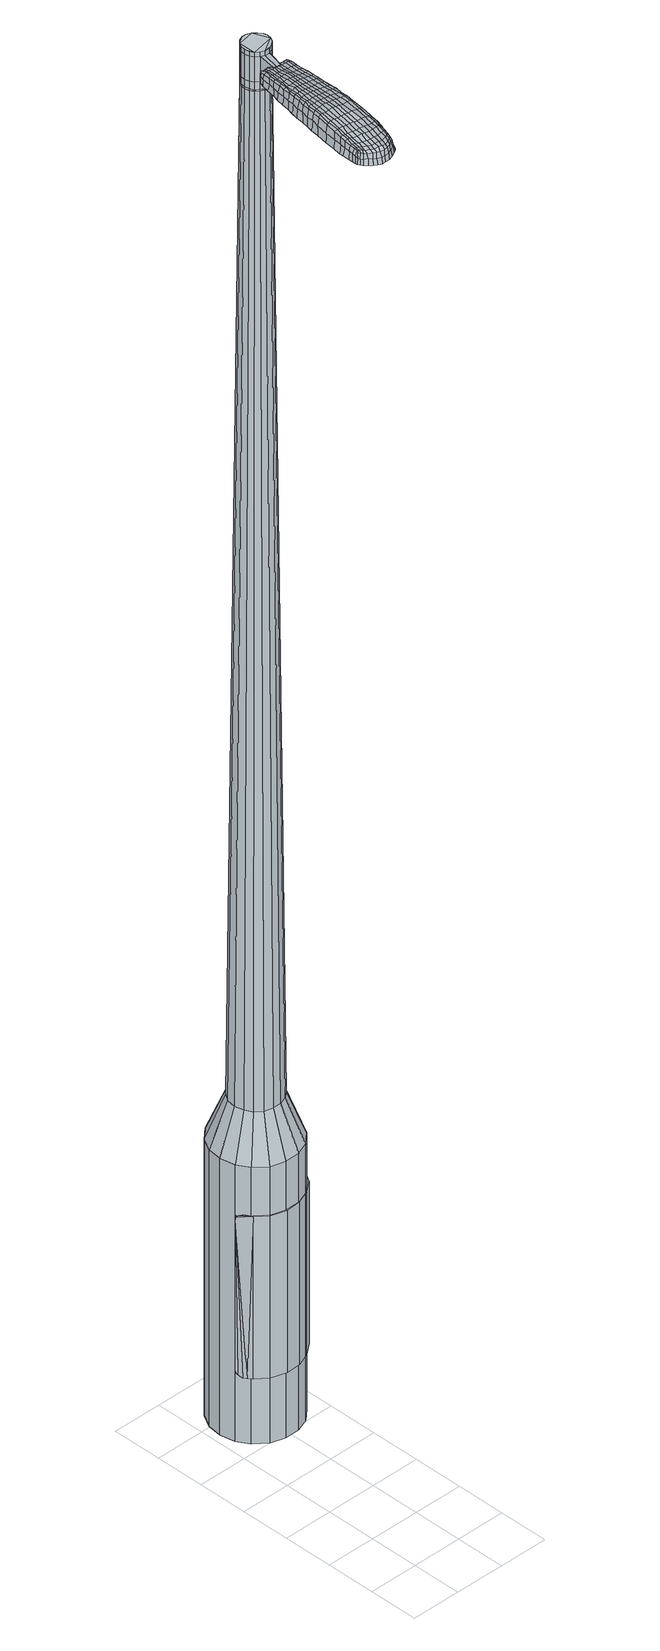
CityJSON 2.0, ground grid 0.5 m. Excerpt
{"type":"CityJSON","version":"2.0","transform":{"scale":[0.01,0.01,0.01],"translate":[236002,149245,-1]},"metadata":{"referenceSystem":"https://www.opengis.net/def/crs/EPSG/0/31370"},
"CityObjects":{
"object1":{"type":"GenericCityObject","attributes":{"cluster":1038,"mean_distance_to_centroid":0.34,"new_centroid_x":236002.49,"new_centroid_y":149247.39,"mean_distance_to_camera":8.16,"H1":21.78,"H2":19.54,"Z_final":109.59,"cluster2":-1,"proj_x":235992.94,"proj_y":149245.93,"id_line":97767,"bearing_l":351.3,"distance":9.66,"orientation":"right","G_obj":261.3},"geometry":[{"type":"MultiSurface","lod":"2","boundaries":[[[0,1,2,3]],[[1,4,5,2]],[[4,6,7,5]],[[6,8,9,7]],[[8,10,11,9]],[[10,12,13,11]],[[12,14,15,13]],[[14,16,17,15]],[[16,18,19,17]],[[18,20,21,19]],[[20,22,23,21]],[[22,24,25,23]],[[24,26,27,25]],[[26,28,29,27]],[[28,30,31,29]],[[30,32,33,31]],[[32,34,35,33]],[[34,0,3,35]],[[36,37,38,39]],[[38,40,41,42]],[[41,43,42]],[[42,44,45,46]],[[45,47,46]],[[46,48,49,50]],[[49,51,50]],[[42,46,50,38]],[[50,52,39,38]],[[53,36,39]],[[2,5,7,35]],[[7,9,11,15]],[[11,13,15]],[[15,17,19,23]],[[19,21,23]],[[23,25,27,31]],[[27,29,31]],[[15,23,31,7]],[[31,33,35,7]],[[3,2,35]],[[1,0,54,55]],[[0,34,56,54]],[[34,32,57,56]],[[32,30,58,57]],[[30,28,59,58]],[[28,26,60,59]],[[26,24,61,60]],[[24,22,62,61]],[[22,20,63,62]],[[20,18,64,63]],[[18,16,65,64]],[[16,14,66,65]],[[14,12,67,66]],[[12,10,68,67]],[[10,8,69,68]],[[8,6,70,69]],[[6,4,71,70]],[[4,1,55,71]],[[55,54,72,73]],[[54,56,74,72]],[[56,57,75,74]],[[57,58,76,75]],[[58,59,77,76]],[[59,60,78,77]],[[60,61,79,78]],[[61,62,80,79]],[[62,63,81,80]],[[63,64,82,81]],[[64,65,83,82]],[[65,66,84,83]],[[66,67,85,84]],[[67,68,86,85]],[[68,69,87,86]],[[69,70,88,87]],[[70,71,89,88]],[[71,55,73,89]],[[90,91,92,73]],[[93,94,91,90]],[[95,96,94,93]],[[97,98,96,95]],[[99,100,98,97]],[[101,102,100,99]],[[103,104,102,101]],[[80,105,104,103]],[[106,107,105,80]],[[108,109,107,106]],[[110,111,109,108]],[[112,113,111,110]],[[85,114,113,112]],[[86,115,114,85]],[[87,116,115,86]],[[88,117,116,87]],[[118,119,117,88]],[[73,92,119,118]],[[120,121,122,123]],[[124,120,123,125]],[[126,124,125,127]],[[128,126,127,129]],[[130,128,129,131]],[[132,130,131,133]],[[134,132,133,135]],[[136,134,135,137]],[[138,136,137,139]],[[140,138,139,141]],[[142,140,141,143]],[[144,142,143,145]],[[146,144,145,147]],[[148,146,147,149]],[[150,148,149,151]],[[152,150,151,153]],[[72,90,73]],[[72,74,93,90]],[[74,75,95,93]],[[75,76,97,95]],[[76,77,99,97]],[[77,78,101,99]],[[78,79,103,101]],[[79,80,103]],[[81,106,80]],[[81,82,108,106]],[[82,83,110,108]],[[83,84,112,110]],[[84,85,112]],[[89,118,88]],[[89,73,118]],[[154,92,91]],[[155,119,92]],[[155,117,119]],[[156,113,114]],[[156,157,111,113]],[[157,158,109,111]],[[158,159,107,109]],[[159,105,107]],[[160,104,105]],[[160,161,102,104]],[[161,162,100,102]],[[162,163,98,100]],[[163,164,96,98]],[[164,165,94,96]],[[165,154,91,94]],[[39,52,152,166]],[[92,154,167,153]],[[53,39,166,121]],[[154,165,122,167]],[[36,53,121,120]],[[165,164,123,122]],[[37,36,120,124]],[[164,163,125,123]],[[38,37,124,126]],[[163,162,127,125]],[[40,38,126,128]],[[162,161,129,127]],[[41,40,128,130]],[[161,160,131,129]],[[43,41,130,132]],[[160,105,133,131]],[[42,43,132,134]],[[105,159,135,133]],[[44,42,134,136]],[[159,158,137,135]],[[45,44,136,138]],[[158,157,139,137]],[[47,45,138,140]],[[157,156,141,139]],[[46,47,140,142]],[[156,114,143,141]],[[48,46,142,144]],[[114,115,145,143]],[[49,48,144,146]],[[115,116,147,145]],[[51,49,146,148]],[[116,117,149,147]],[[50,51,148,150]],[[117,155,151,149]],[[52,50,150,152]],[[155,92,153,151]],[[152,153,168,169]],[[153,167,170,168]],[[167,122,171,170]],[[122,121,172,171]],[[121,166,173,172]],[[166,152,169,173]],[[174,175,176,177]],[[178,174,177,179]],[[174,178,180,181]],[[175,174,181,182]],[[183,184,185,186]],[[187,183,186,188]],[[183,187,189,190]],[[184,183,190,191]],[[192,193,194,195]],[[196,192,195,197]],[[192,196,198,199]],[[193,192,199,200]],[[201,202,203,204]],[[205,201,204,206]],[[201,205,207,208]],[[202,201,208,209]],[[210,211,212,213]],[[214,210,213,215]],[[210,214,216,217]],[[211,210,217,218]],[[219,220,221,222]],[[223,219,222,224]],[[219,223,225,226]],[[220,219,226,227]],[[228,229,230,231]],[[220,228,231,221]],[[228,220,227,232]],[[229,228,232,233]],[[234,235,236,237]],[[229,234,237,230]],[[234,229,233,238]],[[235,234,238,239]],[[240,178,179,241]],[[235,240,241,236]],[[240,235,239,242]],[[178,240,242,180]],[[243,244,245,246]],[[247,243,246,248]],[[243,247,249,250]],[[244,243,250,251]],[[252,253,254,255]],[[244,252,255,245]],[[252,244,251,256]],[[253,252,256,257]],[[258,259,260,261]],[[253,258,261,254]],[[258,253,257,262]],[[259,258,262,263]],[[264,265,266,267]],[[259,264,267,260]],[[264,259,263,268]],[[265,264,268,269]],[[270,175,182,271]],[[265,270,271,266]],[[270,265,269,272]],[[175,270,272,176]],[[273,274,275,276]],[[277,273,276,278]],[[273,277,279,280]],[[274,273,280,281]],[[282,283,284,285]],[[274,282,285,275]],[[282,274,281,286]],[[283,282,286,287]],[[288,289,290,291]],[[283,288,291,284]],[[288,283,287,292]],[[289,288,292,293]],[[294,187,188,295]],[[289,294,295,290]],[[294,289,293,296]],[[187,294,296,189]],[[297,298,299,300]],[[301,297,300,302]],[[297,301,303,304]],[[298,297,304,305]],[[306,307,308,309]],[[298,306,309,299]],[[306,298,305,310]],[[307,306,310,311]],[[312,313,314,315]],[[307,312,315,308]],[[312,307,311,316]],[[313,312,316,317]],[[318,319,320,321]],[[313,318,321,314]],[[318,313,317,322]],[[319,318,322,323]],[[324,184,191,325]],[[319,324,325,320]],[[324,319,323,326]],[[184,324,326,185]],[[327,213,212,328]],[[329,327,328,330]],[[327,329,331,332]],[[213,327,332,215]],[[333,329,330,334]],[[335,333,334,336]],[[333,335,337,338]],[[329,333,338,331]],[[339,335,336,340]],[[341,339,340,342]],[[339,341,343,344]],[[335,339,344,337]],[[345,341,342,346]],[[347,345,346,348]],[[345,347,349,350]],[[341,345,350,343]],[[351,347,348,352]],[[202,351,352,203]],[[351,202,209,353]],[[347,351,353,349]],[[354,355,200,199]],[[356,354,199,198]],[[354,356,357,358]],[[355,354,358,359]],[[360,361,359,358]],[[362,360,358,357]],[[360,362,363,364]],[[361,360,364,365]],[[366,367,365,364]],[[368,366,364,363]],[[366,368,369,370]],[[367,366,370,371]],[[372,373,371,370]],[[374,372,370,369]],[[372,374,207,205]],[[373,372,205,206]],[[375,376,377,378]],[[277,375,378,279]],[[375,277,278,379]],[[376,375,379,380]],[[381,196,197,382]],[[376,381,382,377]],[[381,376,380,383]],[[196,381,383,198]],[[384,385,386,387]],[[223,384,387,225]],[[384,223,224,388]],[[385,384,388,389]],[[390,391,392,393]],[[385,390,393,386]],[[390,385,389,394]],[[391,390,394,395]],[[396,193,200,397]],[[391,396,397,392]],[[396,391,395,398]],[[193,396,398,194]],[[399,400,401,402]],[[181,399,402,182]],[[399,181,180,403]],[[400,399,403,404]],[[405,406,407,408]],[[400,405,408,401]],[[405,400,404,409]],[[406,405,409,410]],[[411,204,203,412]],[[406,411,412,407]],[[411,406,410,413]],[[204,411,413,206]],[[414,415,416,417]],[[186,414,417,188]],[[414,186,185,418]],[[415,414,418,419]],[[420,208,207,421]],[[415,420,421,416]],[[420,415,419,422]],[[208,420,422,209]],[[423,424,425,426]],[[301,423,426,303]],[[423,301,302,427]],[[424,423,427,428]],[[429,214,215,430]],[[424,429,430,425]],[[429,424,428,431]],[[214,429,431,216]],[[432,433,434,435]],[[247,432,435,249]],[[432,247,248,436]],[[433,432,436,437]],[[438,439,440,441]],[[433,438,441,434]],[[438,433,437,442]],[[439,438,442,443]],[[444,211,218,445]],[[439,444,445,440]],[[444,439,443,446]],[[211,444,446,212]],[[447,448,437,436]],[[246,447,436,248]],[[447,246,245,449]],[[448,447,449,450]],[[451,452,443,442]],[[448,451,442,437]],[[451,448,450,453]],[[452,451,453,454]],[[455,328,212,446]],[[452,455,446,443]],[[455,452,454,456]],[[328,455,456,330]],[[457,458,459,460]],[[304,457,460,305]],[[457,304,303,426]],[[458,457,426,425]],[[461,332,331,462]],[[458,461,462,459]],[[461,458,425,430]],[[332,461,430,215]],[[463,464,450,449]],[[255,463,449,245]],[[463,255,254,465]],[[464,463,465,466]],[[467,468,454,453]],[[464,467,453,450]],[[467,464,466,469]],[[468,467,469,470]],[[471,334,330,456]],[[468,471,456,454]],[[471,468,470,472]],[[334,471,472,336]],[[473,474,475,476]],[[310,473,476,311]],[[473,310,305,460]],[[474,473,460,459]],[[477,338,337,478]],[[474,477,478,475]],[[477,474,459,462]],[[338,477,462,331]],[[479,480,466,465]],[[261,479,465,254]],[[479,261,260,481]],[[480,479,481,482]],[[483,484,470,469]],[[480,483,469,466]],[[483,480,482,485]],[[484,483,485,486]],[[487,340,336,472]],[[484,487,472,470]],[[487,484,486,488]],[[340,487,488,342]],[[489,490,491,492]],[[316,489,492,317]],[[489,316,311,476]],[[490,489,476,475]],[[493,344,343,494]],[[490,493,494,491]],[[493,490,475,478]],[[344,493,478,337]],[[495,496,482,481]],[[267,495,481,260]],[[495,267,266,497]],[[496,495,497,498]],[[499,500,486,485]],[[496,499,485,482]],[[499,496,498,501]],[[500,499,501,502]],[[503,346,342,488]],[[500,503,488,486]],[[503,500,502,504]],[[346,503,504,348]],[[505,506,507,508]],[[322,505,508,323]],[[505,322,317,492]],[[506,505,492,491]],[[509,350,349,510]],[[506,509,510,507]],[[509,506,491,494]],[[350,509,494,343]],[[511,512,498,497]],[[271,511,497,266]],[[511,271,182,402]],[[512,511,402,401]],[[513,514,502,501]],[[512,513,501,498]],[[513,512,401,408]],[[514,513,408,407]],[[515,352,348,504]],[[514,515,504,502]],[[515,514,407,412]],[[352,515,412,203]],[[516,517,419,418]],[[326,516,418,185]],[[516,326,323,508]],[[517,516,508,507]],[[518,353,209,422]],[[517,518,422,419]],[[518,517,507,510]],[[353,518,510,349]],[[519,520,380,379]],[[276,519,379,278]],[[519,276,275,521]],[[520,519,521,522]],[[523,356,198,383]],[[520,523,383,380]],[[523,520,522,524]],[[356,523,524,357]],[[525,526,527,528]],[[226,525,528,227]],[[525,226,225,387]],[[526,525,387,386]],[[529,530,531,532]],[[526,529,532,527]],[[529,526,386,393]],[[530,529,393,392]],[[533,355,359,534]],[[530,533,534,531]],[[533,530,392,397]],[[355,533,397,200]],[[535,536,522,521]],[[285,535,521,275]],[[535,285,284,537]],[[536,535,537,538]],[[539,362,357,524]],[[536,539,524,522]],[[539,536,538,540]],[[362,539,540,363]],[[541,542,543,544]],[[232,541,544,233]],[[541,232,227,528]],[[542,541,528,527]],[[545,546,547,548]],[[542,545,548,543]],[[545,542,527,532]],[[546,545,532,531]],[[549,361,365,550]],[[546,549,550,547]],[[549,546,531,534]],[[361,549,534,359]],[[551,552,538,537]],[[291,551,537,284]],[[551,291,290,553]],[[552,551,553,554]],[[555,368,363,540]],[[552,555,540,538]],[[555,552,554,556]],[[368,555,556,369]],[[557,558,559,560]],[[238,557,560,239]],[[557,238,233,544]],[[558,557,544,543]],[[561,562,563,564]],[[558,561,564,559]],[[561,558,543,548]],[[562,561,548,547]],[[565,367,371,566]],[[562,565,566,563]],[[565,562,547,550]],[[367,565,550,365]],[[567,568,554,553]],[[295,567,553,290]],[[567,295,188,417]],[[568,567,417,416]],[[569,374,369,556]],[[568,569,556,554]],[[569,568,416,421]],[[374,569,421,207]],[[570,571,404,403]],[[242,570,403,180]],[[570,242,239,560]],[[571,570,560,559]],[[572,573,410,409]],[[571,572,409,404]],[[572,571,559,564]],[[573,572,564,563]],[[574,373,206,413]],[[573,574,413,410]],[[574,573,563,566]],[[373,574,566,371]],[[575,576,577,578]],[[578,577,579,580]],[[581,579,577,582]],[[582,577,576,583]],[[584,585,586,587]],[[587,586,588,589]],[[590,588,586,591]],[[591,586,585,592]],[[593,594,595,596]],[[596,595,597,598]],[[599,597,595,600]],[[600,595,594,601]],[[602,603,604,605]],[[605,604,606,607]],[[608,606,604,609]],[[609,604,603,610]],[[611,612,613,614]],[[614,613,615,616]],[[617,615,613,618]],[[618,613,612,619]],[[620,621,622,623]],[[623,622,624,625]],[[626,624,622,627]],[[627,622,621,628]],[[629,630,631,632]],[[632,631,621,620]],[[628,621,631,633]],[[633,631,630,634]],[[635,636,637,638]],[[638,637,630,629]],[[634,630,637,639]],[[639,637,636,640]],[[580,579,641,642]],[[642,641,636,635]],[[640,636,641,643]],[[643,641,579,581]],[[644,645,646,647]],[[647,646,648,649]],[[650,648,646,651]],[[651,646,645,652]],[[653,654,655,656]],[[656,655,645,644]],[[652,645,655,657]],[[657,655,654,658]],[[659,660,661,662]],[[662,661,654,653]],[[658,654,661,663]],[[663,661,660,664]],[[665,666,667,668]],[[668,667,660,659]],[[664,660,667,669]],[[669,667,666,670]],[[583,576,671,672]],[[672,671,666,665]],[[670,666,671,673]],[[673,671,576,575]],[[674,675,676,677]],[[677,676,678,679]],[[680,678,676,681]],[[681,676,675,682]],[[683,684,685,686]],[[686,685,675,674]],[[682,675,685,687]],[[687,685,684,688]],[[689,690,691,692]],[[692,691,684,683]],[[688,684,691,693]],[[693,691,690,694]],[[589,588,695,696]],[[696,695,690,689]],[[694,690,695,697]],[[697,695,588,590]],[[698,699,700,701]],[[701,700,702,703]],[[704,702,700,705]],[[705,700,699,706]],[[707,708,709,710]],[[710,709,699,698]],[[706,699,709,711]],[[711,709,708,712]],[[713,714,715,716]],[[716,715,708,707]],[[712,708,715,717]],[[717,715,714,718]],[[719,720,721,722]],[[722,721,714,713]],[[718,714,721,723]],[[723,721,720,724]],[[592,585,725,726]],[[726,725,720,719]],[[724,720,725,727]],[[727,725,585,584]],[[611,614,728,729]],[[729,728,730,731]],[[732,730,728,172]],[[172,728,614,616]],[[731,730,733,734]],[[734,733,735,736]],[[737,735,733,738]],[[738,733,730,732]],[[736,735,739,740]],[[740,739,741,742]],[[743,741,739,744]],[[744,739,735,737]],[[742,741,745,746]],[[746,745,747,748]],[[749,747,745,750]],[[750,745,741,743]],[[748,747,751,752]],[[752,751,603,602]],[[610,603,751,753]],[[753,751,747,749]],[[601,754,755,600]],[[600,755,756,599]],[[757,756,755,758]],[[758,755,754,759]],[[759,760,761,758]],[[758,761,762,757]],[[763,762,761,764]],[[764,761,760,765]],[[765,766,767,764]],[[764,767,768,763]],[[769,768,767,770]],[[770,767,766,771]],[[771,772,773,770]],[[770,773,774,769]],[[608,774,773,606]],[[606,773,772,607]],[[775,776,777,778]],[[778,777,678,680]],[[679,678,777,779]],[[779,777,776,780]],[[598,597,781,782]],[[782,781,776,775]],[[780,776,781,783]],[[783,781,597,599]],[[784,785,786,787]],[[787,786,624,626]],[[625,624,786,788]],[[788,786,785,789]],[[790,791,792,793]],[[793,792,785,784]],[[789,785,792,794]],[[794,792,791,795]],[[601,594,796,797]],[[797,796,791,790]],[[795,791,796,798]],[[798,796,594,593]],[[799,800,801,802]],[[802,801,582,583]],[[581,582,801,803]],[[803,801,800,804]],[[805,806,807,808]],[[808,807,800,799]],[[804,800,807,809]],[[809,807,806,810]],[[602,605,811,812]],[[812,811,806,805]],[[810,806,811,813]],[[813,811,605,607]],[[814,815,816,817]],[[817,816,587,589]],[[584,587,816,818]],[[818,816,815,819]],[[608,609,820,821]],[[821,820,815,814]],[[819,815,820,822]],[[822,820,609,610]],[[823,824,825,826]],[[826,825,702,704]],[[703,702,825,827]],[[827,825,824,828]],[[616,615,829,830]],[[830,829,824,823]],[[828,824,829,831]],[[831,829,615,617]],[[832,833,834,835]],[[835,834,648,650]],[[649,648,834,836]],[[836,834,833,837]],[[838,839,840,841]],[[841,840,833,832]],[[837,833,840,842]],[[842,840,839,843]],[[619,612,844,845]],[[845,844,839,838]],[[843,839,844,846]],[[846,844,612,611]],[[837,847,836]],[[836,847,647,649]],[[644,647,847,848]],[[848,847,849]],[[843,850,851,842]],[[842,851,847,837]],[[849,847,851,852]],[[852,851,850,853]],[[611,729,854,846]],[[846,854,850,843]],[[853,850,854,855]],[[855,854,729,731]],[[856,857,858,859]],[[859,858,705,706]],[[704,705,858,826]],[[826,858,857,823]],[[732,172,860,861]],[[861,860,857,856]],[[823,857,860,830]],[[830,860,172,616]],[[849,862,848]],[[848,862,656,644]],[[653,656,862,863]],[[863,862,864]],[[853,865,866,852]],[[852,866,862,849]],[[864,862,866,867]],[[867,866,865,868]],[[731,734,869,855]],[[855,869,865,853]],[[868,865,869,870]],[[870,869,734,736]],[[871,872,873,874]],[[874,873,711,712]],[[706,711,873,859]],[[859,873,872,856]],[[737,738,875,876]],[[876,875,872,871]],[[856,872,875,861]],[[861,875,738,732]],[[864,877,878,863]],[[863,878,662,653]],[[659,662,878,879]],[[879,878,877,880]],[[868,881,882,867]],[[867,882,877,864]],[[880,877,882,883]],[[883,882,881,884]],[[736,740,885,870]],[[870,885,881,868]],[[884,881,885,886]],[[886,885,740,742]],[[887,888,889,890]],[[890,889,717,718]],[[712,717,889,874]],[[874,889,888,871]],[[743,744,891,892]],[[892,891,888,887]],[[871,888,891,876]],[[876,891,744,737]],[[880,893,894,879]],[[879,894,668,659]],[[665,668,894,895]],[[895,894,893,896]],[[884,897,898,883]],[[883,898,893,880]],[[896,893,898,899]],[[899,898,897,900]],[[742,746,901,886]],[[886,901,897,884]],[[900,897,901,902]],[[902,901,746,748]],[[903,904,905,906]],[[906,905,723,724]],[[718,723,905,890]],[[890,905,904,887]],[[749,750,907,908]],[[908,907,904,903]],[[887,904,907,892]],[[892,907,750,743]],[[896,909,910,895]],[[895,910,672,665]],[[583,672,910,802]],[[802,910,909,799]],[[900,911,912,899]],[[899,912,909,896]],[[799,909,912,808]],[[808,912,911,805]],[[748,752,913,902]],[[902,913,911,900]],[[805,911,913,812]],[[812,913,752,602]],[[819,914,915,818]],[[818,915,727,584]],[[724,727,915,906]],[[906,915,914,903]],[[610,753,916,822]],[[822,916,914,819]],[[903,914,916,908]],[[908,916,753,749]],[[780,917,918,779]],[[779,918,677,679]],[[674,677,918,919]],[[919,918,917,920]],[[599,756,921,783]],[[783,921,917,780]],[[920,917,921,922]],[[922,921,756,757]],[[923,924,925,926]],[[926,925,627,628]],[[626,627,925,787]],[[787,925,924,784]],[[927,928,929,930]],[[930,929,924,923]],[[784,924,929,793]],[[793,929,928,790]],[[759,754,931,932]],[[932,931,928,927]],[[790,928,931,797]],[[797,931,754,601]],[[920,933,934,919]],[[919,934,686,674]],[[683,686,934,935]],[[935,934,933,936]],[[757,762,937,922]],[[922,937,933,920]],[[936,933,937,938]],[[938,937,762,763]],[[939,940,941,942]],[[942,941,633,634]],[[628,633,941,926]],[[926,941,940,923]],[[943,944,945,946]],[[946,945,940,939]],[[923,940,945,930]],[[930,945,944,927]],[[765,760,947,948]],[[948,947,944,943]],[[927,944,947,932]],[[932,947,760,759]],[[936,949,950,935]],[[935,950,692,683]],[[689,692,950,951]],[[951,950,949,952]],[[763,768,953,938]],[[938,953,949,936]],[[952,949,953,954]],[[954,953,768,769]],[[955,956,957,958]],[[958,957,639,640]],[[634,639,957,942]],[[942,957,956,939]],[[959,960,961,962]],[[962,961,956,955]],[[939,956,961,946]],[[946,961,960,943]],[[771,766,963,964]],[[964,963,960,959]],[[943,960,963,948]],[[948,963,766,765]],[[952,965,966,951]],[[951,966,696,689]],[[589,696,966,817]],[[817,966,965,814]],[[769,774,967,954]],[[954,967,965,952]],[[814,965,967,821]],[[821,967,774,608]],[[804,968,969,803]],[[803,969,643,581]],[[640,643,969,958]],[[958,969,968,955]],[[810,970,971,809]],[[809,971,968,804]],[[955,968,971,962]],[[962,971,970,959]],[[607,772,972,813]],[[813,972,970,810]],[[959,970,972,964]],[[964,972,772,771]],[[575,578,177,176]],[[578,580,179,177]],[[590,591,190,189]],[[591,592,191,190]],[[593,596,195,194]],[[596,598,197,195]],[[617,618,217,216]],[[618,619,218,217]],[[620,623,222,221]],[[623,625,224,222]],[[629,632,231,230]],[[632,620,221,231]],[[635,638,237,236]],[[638,629,230,237]],[[580,642,241,179]],[[642,635,236,241]],[[650,651,250,249]],[[651,652,251,250]],[[652,657,256,251]],[[657,658,257,256]],[[658,663,262,257]],[[663,664,263,262]],[[664,669,268,263]],[[669,670,269,268]],[[670,673,272,269]],[[673,575,176,272]],[[680,681,280,279]],[[681,682,281,280]],[[682,687,286,281]],[[687,688,287,286]],[[688,693,292,287]],[[693,694,293,292]],[[694,697,296,293]],[[697,590,189,296]],[[698,701,300,299]],[[701,703,302,300]],[[707,710,309,308]],[[710,698,299,309]],[[713,716,315,314]],[[716,707,308,315]],[[719,722,321,320]],[[722,713,314,321]],[[592,726,325,191]],[[726,719,320,325]],[[775,778,378,377]],[[778,680,279,378]],[[598,782,382,197]],[[782,775,377,382]],[[625,788,388,224]],[[788,789,389,388]],[[789,794,394,389]],[[794,795,395,394]],[[795,798,398,395]],[[798,593,194,398]],[[703,827,427,302]],[[827,828,428,427]],[[828,831,431,428]],[[831,617,216,431]],[[832,835,435,434]],[[835,650,249,435]],[[838,841,441,440]],[[841,832,434,441]],[[619,845,445,218]],[[845,838,440,445]],[[973,974,975,976]],[[977,978,976,975]],[[979,980,981,982]],[[983,984,985,986]],[[974,987,988,975]],[[989,977,975,988]],[[990,979,982,991]],[[992,993,984,983]],[[987,994,995,988]],[[995,996,989,988]],[[997,990,991,998]],[[999,993,992,1000]],[[994,1001,1002,995]],[[1002,1003,996,995]],[[1004,997,998,1005]],[[1006,999,1000,1007]],[[1008,1009,1010,1011]],[[1012,1013,1009,1008]],[[1012,1014,1015,1013]],[[1014,1016,1017,1015]],[[1018,1019,1020,1021]],[[1022,1023,1019,1018]],[[1024,1025,1023,1022]],[[1026,1027,1025,1024]],[[1021,1010,1009,1018]],[[1018,1009,1013,1022]],[[1013,1015,1024,1022]],[[1015,1017,1026,1024]],[[982,981,978,977]],[[991,982,977,989]],[[996,998,991,989]],[[1003,1005,998,996]],[[983,986,980,979]],[[992,983,979,990]],[[1000,992,990,997]],[[1007,1000,997,1004]],[[984,1008,1011,985]],[[993,1012,1008,984]],[[1014,1012,993,999]],[[1016,1014,999,1006]],[[1028,1029,1030,1031]],[[1030,1032,1033,1034]],[[1030,1034,1035,1036]],[[1030,1036,1031]],[[1037,1028,1031,1038]],[[1039,1038,1031,1040]],[[1041,1040,1031]],[[1042,1030,1029,1043]],[[1044,1042,1043,1045]],[[1046,1044,1045,1047]],[[1048,1046,1047,1049]],[[1050,1048,1049,1051]],[[1051,1052,1053,1054]],[[1051,1054,1055,1056]],[[1051,1056,1057,1058]],[[1057,1059,1060,1061]],[[1057,1061,1062,1063]],[[1057,1063,1058]],[[1051,1058,1050]],[[1064,1065,1029,1028]],[[1066,1067,1032,1030]],[[1068,1069,1041,1031]],[[1065,1070,1043,1029]],[[1071,1066,1030,1042]],[[1070,1072,1045,1043]],[[1073,1071,1042,1044]],[[1072,1074,1047,1045]],[[1075,1073,1044,1046]],[[1074,1076,1049,1047]],[[1077,1075,1046,1048]],[[1076,1078,1051,1049]],[[1079,1077,1048,1050]],[[1078,1080,1052,1051]],[[1081,1082,1059,1057]],[[1083,1079,1050,1058]],[[1053,1052,1080,1084]],[[1054,1053,1084,1085]],[[1055,1054,1085,1086]],[[1056,1055,1086,1087]],[[1057,1056,1087,1081]],[[1088,1064,1028,1037]],[[1089,1088,1037,1038]],[[1090,1089,1038,1039]],[[1091,1090,1039,1040]],[[1069,1091,1040,1041]],[[1033,1032,1067,1092]],[[1060,1059,1082,1093]],[[1034,1033,1092,1094]],[[1035,1034,1094,1095]],[[1036,1035,1095,1096]],[[1031,1036,1096,1068]],[[1061,1060,1093,1097]],[[1062,1061,1097,1098]],[[1063,1062,1098,1099]],[[1058,1063,1099,1083]]]}]}
},
"vertices":[
[44,196,384],[30,200,384],[30,200,96],[44,196,96],[18,210,384],[18,210,96],[11,222,384],[11,222,96],[8,237,384],[8,237,96],[10,251,384],[10,251,96],[17,264,384],[17,264,96],[28,274,384],[28,274,96],[42,279,384],[42,279,96],[57,279,384],[57,279,96],[71,275,384],[71,275,96],[82,265,384],[82,265,96],[90,253,384],[90,253,96],[93,238,384],[93,238,96],[90,224,384],[90,224,96],[83,211,384],[83,211,96],[72,201,384],[72,201,96],[59,196,384],[59,196,96],[57,226,1524],[61,229,1524],[63,233,1524],[48,224,1524],[64,238,1524],[63,242,1524],[57,249,1524],[60,246,1524],[52,251,1524],[48,251,1524],[40,246,1524],[43,249,1524],[38,242,1524],[37,237,1524],[40,229,1524],[38,233,1524],[44,226,1524],[53,224,1524],[46,213,429],[38,215,429],[55,213,429],[63,216,429],[70,222,429],[74,229,429],[75,238,429],[74,247,429],[69,254,429],[62,260,429],[54,262,429],[45,262,429],[37,259,429],[31,253,429],[26,246,429],[25,237,429],[27,228,429],[31,221,429],[48,224,1483],[44,226,1483],[53,224,1483],[57,226,1483],[61,229,1483],[63,233,1483],[64,238,1483],[63,242,1483],[60,246,1483],[57,249,1483],[52,251,1483],[48,251,1483],[43,249,1483],[40,246,1483],[38,242,1483],[37,237,1483],[38,233,1483],[40,229,1483],[48,225,1483],[48,225,1485],[44,226,1485],[53,225,1483],[53,225,1485],[57,227,1483],[57,227,1485],[60,229,1483],[60,229,1485],[62,233,1483],[62,233,1485],[63,238,1483],[63,238,1485],[62,242,1483],[62,242,1485],[60,246,1485],[56,249,1483],[56,249,1485],[52,250,1483],[52,250,1485],[48,250,1483],[48,250,1485],[44,249,1483],[44,249,1485],[40,246,1485],[38,242,1485],[37,237,1485],[38,233,1485],[41,229,1483],[41,229,1485],[57,226,1519],[53,224,1519],[53,224,1493],[57,226,1493],[61,229,1519],[61,229,1493],[63,233,1519],[63,233,1493],[64,238,1519],[64,238,1493],[63,242,1519],[63,242,1493],[60,246,1519],[60,246,1493],[57,249,1519],[57,249,1493],[52,251,1519],[52,251,1493],[48,251,1519],[48,251,1493],[43,249,1519],[43,249,1493],[40,246,1519],[40,246,1493],[38,242,1519],[38,242,1493],[37,237,1519],[37,237,1493],[38,233,1519],[38,233,1493],[40,229,1519],[40,229,1493],[44,226,1519],[44,226,1493],[48,224,1485],[40,229,1485],[43,249,1485],[48,251,1485],[52,251,1485],[57,249,1485],[63,242,1485],[64,238,1485],[63,233,1485],[61,229,1485],[57,226,1485],[53,224,1485],[48,224,1519],[48,224,1493],[42,206,1513],[42,206,1518],[45,206,1513],[49,205,1513],[49,205,1518],[45,206,1518],[15,135,1519],[16,142,1518],[15,141,1509],[13,134,1510],[13,127,1519],[12,126,1510],[15,128,1526],[17,136,1525],[18,143,1525],[53,129,1519],[54,136,1518],[52,138,1525],[52,131,1525],[52,121,1519],[50,122,1526],[53,119,1510],[54,128,1510],[55,135,1509],[24,60,1519],[21,60,1519],[21,59,1513],[24,59,1513],[29,60,1519],[29,59,1513],[29,62,1524],[25,61,1524],[21,62,1524],[36,133,1530],[37,140,1529],[34,141,1529],[32,133,1530],[34,124,1531],[31,124,1531],[38,123,1530],[39,132,1530],[40,140,1529],[48,213,1512],[45,213,1512],[45,212,1517],[47,211,1517],[51,212,1512],[50,211,1517],[51,211,1506],[48,212,1506],[45,212,1506],[7,77,1519],[7,80,1519],[6,79,1512],[6,76,1512],[7,74,1518],[6,74,1512],[8,75,1522],[9,77,1523],[9,80,1524],[8,85,1519],[8,90,1519],[6,90,1512],[6,84,1512],[9,85,1524],[9,91,1525],[9,96,1519],[10,104,1519],[8,103,1511],[7,95,1511],[10,97,1526],[11,105,1526],[11,115,1519],[10,114,1510],[13,116,1526],[30,208,1513],[29,200,1513],[30,201,1518],[31,208,1517],[32,213,1512],[32,212,1516],[31,212,1506],[29,207,1507],[27,200,1507],[27,193,1514],[25,186,1515],[27,186,1520],[28,194,1519],[26,192,1507],[24,185,1507],[24,178,1515],[22,171,1516],[24,172,1522],[25,179,1521],[22,177,1508],[21,170,1508],[21,164,1517],[19,157,1517],[21,157,1524],[22,164,1523],[19,163,1508],[17,156,1509],[18,150,1518],[19,150,1524],[16,148,1509],[42,71,1519],[43,74,1519],[42,74,1524],[41,71,1523],[41,68,1518],[41,69,1522],[43,67,1512],[44,69,1512],[45,73,1512],[45,78,1519],[46,84,1519],[45,85,1525],[43,79,1524],[46,77,1512],[47,83,1512],[47,90,1519],[49,98,1519],[47,99,1526],[46,91,1526],[48,89,1511],[50,96,1511],[50,109,1519],[49,110,1526],[51,108,1510],[60,203,1513],[59,195,1513],[60,194,1507],[61,202,1507],[60,209,1512],[61,208,1506],[59,208,1516],[59,204,1517],[58,196,1518],[59,188,1514],[58,180,1515],[59,179,1507],[60,187,1507],[58,189,1519],[57,181,1520],[57,173,1515],[57,166,1516],[58,164,1508],[59,172,1508],[56,174,1521],[55,167,1522],[56,158,1517],[55,151,1517],[56,149,1509],[57,157,1508],[55,159,1523],[54,152,1524],[54,144,1518],[56,142,1509],[53,145,1524],[47,206,1519],[44,207,1519],[45,199,1520],[43,199,1520],[48,198,1520],[49,206,1519],[44,191,1522],[42,192,1522],[43,184,1523],[41,184,1523],[46,183,1523],[47,191,1521],[42,177,1524],[39,177,1524],[41,169,1525],[38,170,1525],[44,169,1525],[45,176,1524],[40,162,1526],[37,162,1526],[39,155,1527],[36,155,1527],[42,154,1527],[43,161,1526],[38,147,1528],[35,148,1528],[41,147,1528],[25,64,1527],[22,65,1527],[29,64,1526],[30,69,1527],[26,69,1528],[22,69,1528],[27,75,1529],[23,75,1529],[31,75,1528],[32,82,1530],[28,82,1530],[24,83,1530],[29,89,1531],[25,90,1531],[33,89,1530],[35,98,1531],[30,98,1531],[27,99,1531],[32,111,1531],[29,112,1531],[36,111,1531],[40,66,1518],[38,64,1519],[38,63,1513],[41,65,1513],[40,68,1523],[37,66,1523],[33,62,1519],[34,61,1513],[33,63,1524],[8,72,1518],[9,70,1518],[10,71,1523],[9,73,1523],[7,71,1513],[8,69,1513],[12,67,1519],[14,64,1519],[15,65,1524],[12,68,1523],[11,66,1513],[14,63,1513],[17,62,1519],[18,63,1524],[17,61,1513],[18,136,1528],[20,136,1528],[21,143,1528],[19,143,1527],[17,128,1528],[18,127,1529],[23,135,1529],[26,135,1530],[27,142,1529],[24,142,1528],[21,126,1529],[24,126,1530],[29,134,1530],[30,141,1529],[28,125,1531],[50,131,1528],[48,131,1529],[47,123,1529],[49,122,1528],[51,138,1527],[49,138,1528],[44,132,1529],[43,123,1530],[45,139,1528],[59,211,1512],[58,211,1512],[57,210,1517],[59,210,1517],[60,210,1506],[58,210,1506],[54,212,1512],[54,210,1517],[55,211,1506],[33,215,1512],[35,215,1512],[34,214,1506],[32,214,1506],[33,214,1517],[35,213,1517],[37,214,1512],[40,214,1512],[39,213,1506],[36,214,1506],[37,213,1517],[40,213,1517],[42,213,1512],[42,213,1506],[42,212,1517],[33,208,1519],[34,208,1519],[31,201,1520],[33,201,1520],[36,208,1519],[39,207,1519],[35,200,1520],[38,200,1520],[42,207,1519],[40,200,1520],[58,204,1519],[56,205,1519],[55,197,1520],[57,197,1520],[53,205,1519],[52,198,1520],[30,194,1521],[31,193,1521],[28,186,1522],[30,186,1522],[34,193,1521],[36,193,1521],[32,186,1522],[35,185,1523],[39,192,1522],[38,185,1523],[56,189,1521],[54,190,1521],[53,182,1522],[56,182,1522],[51,190,1521],[50,183,1522],[27,179,1523],[28,179,1523],[25,172,1524],[27,171,1524],[31,178,1523],[34,178,1524],[30,171,1525],[32,171,1525],[37,178,1524],[35,170,1525],[55,175,1523],[53,175,1523],[52,168,1524],[54,167,1524],[49,175,1524],[48,168,1525],[24,165,1525],[26,164,1525],[22,157,1526],[24,157,1526],[28,164,1526],[31,163,1526],[27,157,1527],[30,156,1527],[34,163,1526],[33,156,1527],[53,160,1525],[51,160,1525],[50,153,1526],[52,153,1526],[47,161,1526],[46,153,1527],[21,150,1527],[23,150,1527],[25,149,1527],[28,149,1528],[32,148,1528],[52,145,1527],[49,146,1527],[46,146,1528],[40,70,1525],[38,68,1525],[41,74,1526],[39,72,1526],[34,66,1526],[35,70,1527],[9,75,1525],[11,73,1525],[11,77,1526],[10,79,1525],[12,71,1525],[15,68,1526],[16,72,1527],[13,75,1526],[18,66,1526],[19,70,1527],[42,79,1526],[40,77,1527],[43,85,1527],[41,84,1528],[36,76,1528],[37,83,1529],[10,84,1526],[11,82,1527],[12,89,1528],[11,90,1527],[14,80,1527],[16,78,1528],[17,85,1529],[14,87,1528],[20,77,1528],[21,84,1530],[44,91,1528],[42,90,1529],[46,99,1528],[43,98,1529],[38,89,1529],[39,98,1530],[11,96,1528],[13,95,1528],[14,103,1529],[13,104,1528],[15,94,1529],[18,92,1530],[20,101,1530],[17,102,1530],[22,91,1530],[23,100,1531],[47,110,1529],[45,110,1529],[41,110,1530],[14,116,1528],[16,115,1529],[19,114,1530],[22,113,1530],[25,112,1531],[16,141,1509],[18,142,1518],[17,135,1518],[15,134,1509],[15,127,1519],[14,126,1510],[17,127,1525],[18,136,1525],[20,143,1525],[50,138,1525],[52,137,1518],[51,130,1518],[50,131,1525],[50,121,1519],[49,122,1525],[51,120,1510],[52,128,1509],[53,135,1509],[21,61,1513],[21,62,1519],[25,62,1519],[24,61,1513],[28,62,1519],[28,61,1513],[28,64,1524],[25,63,1524],[22,64,1524],[34,140,1528],[37,140,1528],[35,132,1529],[32,133,1529],[34,124,1529],[31,124,1529],[38,123,1529],[39,132,1529],[40,139,1528],[45,210,1516],[45,211,1512],[47,210,1512],[47,209,1516],[50,210,1512],[50,209,1516],[50,209,1506],[47,209,1506],[44,210,1506],[8,79,1512],[9,80,1519],[9,77,1518],[8,76,1512],[9,75,1518],[8,74,1512],[10,75,1522],[10,77,1523],[11,80,1523],[8,89,1512],[10,90,1519],[10,85,1519],[8,84,1512],[11,85,1524],[11,91,1525],[10,103,1511],[12,104,1519],[11,96,1519],[9,95,1511],[12,97,1525],[13,104,1526],[13,115,1519],[12,114,1510],[15,116,1526],[32,200,1518],[30,200,1513],[32,207,1513],[33,208,1517],[33,212,1512],[34,211,1515],[32,211,1506],[31,206,1506],[29,199,1507],[29,186,1520],[27,185,1514],[29,192,1514],[30,193,1519],[28,192,1507],[26,184,1507],[26,171,1522],[24,171,1516],[26,178,1515],[27,178,1521],[24,177,1508],[23,170,1508],[23,157,1523],[21,156,1517],[23,163,1516],[24,164,1522],[21,162,1508],[19,155,1508],[20,149,1517],[21,150,1524],[18,148,1509],[40,75,1523],[41,74,1519],[41,71,1518],[39,72,1523],[40,69,1518],[39,70,1522],[41,68,1512],[42,70,1512],[43,73,1512],[43,85,1525],[44,85,1519],[43,79,1519],[42,80,1524],[44,78,1512],[45,83,1512],[45,99,1526],[47,98,1519],[45,90,1519],[44,91,1525],[46,89,1511],[48,97,1511],[48,109,1519],[47,111,1526],[50,108,1510],[58,194,1507],[57,196,1513],[58,203,1513],[59,202,1506],[58,208,1512],[59,207,1506],[58,207,1515],[57,204,1517],[56,196,1518],[57,179,1507],[56,181,1514],[57,188,1514],[58,187,1507],[56,189,1519],[55,182,1520],[56,164,1508],[55,166,1516],[55,173,1515],[57,172,1508],[54,174,1521],[53,167,1522],[55,150,1508],[53,151,1517],[54,158,1516],[55,157,1508],[53,159,1522],[52,152,1523],[52,144,1517],[54,142,1509],[51,145,1524],[46,205,1518],[44,206,1518],[45,198,1519],[43,199,1519],[48,198,1519],[44,191,1520],[42,191,1520],[43,183,1521],[40,184,1521],[46,183,1521],[47,190,1520],[42,176,1523],[39,176,1523],[41,169,1524],[38,169,1524],[44,168,1524],[45,176,1523],[40,161,1525],[37,162,1525],[39,154,1526],[36,155,1526],[42,154,1526],[43,161,1525],[38,147,1527],[35,147,1527],[41,146,1527],[22,66,1526],[25,65,1526],[29,66,1525],[30,70,1526],[26,69,1526],[22,70,1526],[23,76,1528],[27,76,1528],[31,76,1527],[32,83,1528],[28,83,1529],[25,83,1529],[26,90,1530],[29,90,1530],[33,89,1529],[34,98,1530],[30,98,1530],[27,99,1530],[29,112,1530],[32,111,1530],[36,111,1530],[38,65,1513],[37,66,1518],[39,68,1518],[40,67,1512],[38,69,1523],[36,68,1523],[33,64,1519],[33,63,1513],[33,65,1523],[12,72,1523],[11,71,1518],[10,73,1518],[11,74,1523],[9,72,1512],[10,70,1512],[16,67,1523],[15,65,1519],[13,68,1519],[14,69,1523],[12,67,1513],[15,65,1513],[18,64,1519],[19,65,1524],[18,63,1513],[22,142,1527],[21,135,1527],[19,136,1527],[21,143,1526],[18,127,1527],[19,127,1528],[27,141,1528],[26,134,1528],[23,135,1528],[24,142,1527],[22,126,1528],[25,125,1529],[29,134,1529],[30,141,1528],[28,125,1529],[46,122,1528],[47,131,1527],[49,131,1527],[48,122,1527],[49,138,1526],[48,138,1527],[43,131,1528],[42,123,1528],[44,139,1527],[56,208,1516],[57,209,1512],[58,209,1512],[58,208,1516],[59,208,1506],[58,208,1506],[54,209,1512],[53,208,1516],[54,208,1506],[34,212,1506],[34,212,1512],[34,213,1512],[33,212,1506],[34,212,1516],[35,211,1516],[39,211,1506],[39,212,1512],[37,212,1512],[36,211,1506],[37,211,1516],[40,211,1516],[42,211,1512],[42,210,1506],[42,210,1516],[34,207,1518],[32,200,1519],[33,200,1519],[39,206,1518],[36,207,1518],[35,200,1519],[38,199,1519],[41,206,1518],[40,199,1519],[55,197,1519],[56,204,1518],[57,204,1518],[56,196,1519],[53,204,1518],[52,197,1519],[31,193,1520],[29,186,1521],[30,185,1521],[36,192,1520],[34,192,1520],[32,185,1521],[35,185,1521],[39,192,1520],[38,184,1521],[53,182,1521],[54,189,1520],[55,189,1520],[54,182,1521],[51,190,1520],[50,182,1521],[29,178,1522],[28,178,1522],[26,171,1523],[27,171,1523],[34,177,1522],[31,178,1522],[30,171,1523],[33,170,1524],[37,177,1523],[35,170,1524],[51,167,1523],[52,174,1522],[53,174,1522],[53,167,1523],[49,175,1522],[48,168,1523],[26,164,1524],[25,164,1524],[24,157,1525],[25,157,1525],[31,163,1525],[28,163,1524],[27,156,1525],[30,156,1526],[34,162,1525],[33,155,1526],[50,153,1525],[51,160,1524],[52,160,1524],[51,152,1525],[47,160,1524],[46,153,1525],[23,149,1526],[22,150,1526],[29,148,1527],[26,149,1526],[32,148,1527],[49,145,1526],[50,145,1526],[45,146,1526],[37,70,1524],[39,71,1524],[40,74,1525],[38,73,1525],[33,67,1525],[34,71,1525],[12,78,1525],[12,74,1524],[11,76,1524],[11,79,1525],[16,73,1526],[16,69,1525],[14,71,1524],[14,75,1525],[19,67,1525],[19,71,1526],[39,78,1526],[41,79,1526],[42,85,1526],[40,84,1527],[35,77,1526],[36,83,1527],[13,89,1527],[12,83,1526],[12,84,1526],[12,90,1526],[18,85,1528],[17,79,1527],[15,81,1526],[15,87,1527],[20,77,1527],[21,84,1528],[41,91,1527],[43,91,1527],[44,99,1527],[43,99,1528],[37,90,1528],[39,98,1529],[15,103,1528],[14,95,1527],[13,96,1527],[14,104,1527],[20,101,1529],[19,92,1529],[16,94,1528],[18,102,1528],[22,91,1529],[24,100,1530],[44,110,1528],[46,111,1528],[40,110,1529],[17,115,1528],[16,116,1528],[23,113,1529],[20,114,1529],[26,112,1530],[32,212,1508],[39,211,1508],[33,179,1509],[25,180,1509],[29,158,1510],[21,159,1510],[22,119,1512],[13,120,1512],[16,138,1511],[25,136,1511],[20,101,1513],[18,87,1514],[9,89,1514],[10,102,1513],[46,210,1508],[41,178,1509],[38,156,1510],[32,117,1512],[34,135,1511],[29,99,1513],[27,86,1514],[52,209,1508],[49,176,1509],[46,155,1510],[41,116,1512],[43,134,1511],[36,85,1514],[38,98,1513],[59,208,1508],[56,175,1509],[55,154,1510],[50,114,1512],[53,132,1511],[44,83,1514],[47,97,1513],[16,74,1514],[17,69,1514],[10,70,1514],[8,75,1514],[25,73,1514],[24,68,1514],[33,72,1514],[31,67,1514],[41,70,1514],[38,66,1514],[19,64,1515],[22,61,1515],[21,61,1515],[15,65,1515],[23,63,1515],[23,60,1515],[28,63,1515],[24,60,1515],[32,62,1515],[25,60,1515],[86,213,334],[84,209,334],[84,209,165],[91,222,171],[86,213,165],[88,216,165],[89,219,166],[90,220,167],[91,222,169],[88,216,334],[89,219,333],[90,220,332],[91,222,331],[91,222,328],[72,200,165],[72,200,334],[59,195,165],[59,195,334],[44,194,165],[44,194,334],[29,199,165],[29,199,334],[18,208,165],[18,208,334],[15,212,334],[13,215,334],[12,217,333],[11,219,332],[10,220,331],[10,221,328],[15,212,165],[10,221,171],[10,220,169],[11,219,167],[12,217,166],[13,215,165],[83,214,334],[81,211,334],[81,211,165],[83,214,165],[88,223,171],[88,223,328],[71,202,334],[71,202,165],[58,197,334],[58,197,165],[44,197,334],[44,197,165],[31,202,334],[31,202,165],[20,210,334],[20,210,165],[18,213,334],[12,222,328],[12,222,171],[18,213,165],[16,216,334],[14,219,333],[13,221,332],[12,222,331],[85,218,334],[86,220,333],[87,222,332],[88,223,331],[85,218,165],[12,222,169],[86,220,166],[87,222,167],[88,223,169],[13,221,167],[14,219,166],[16,216,165]
]}
